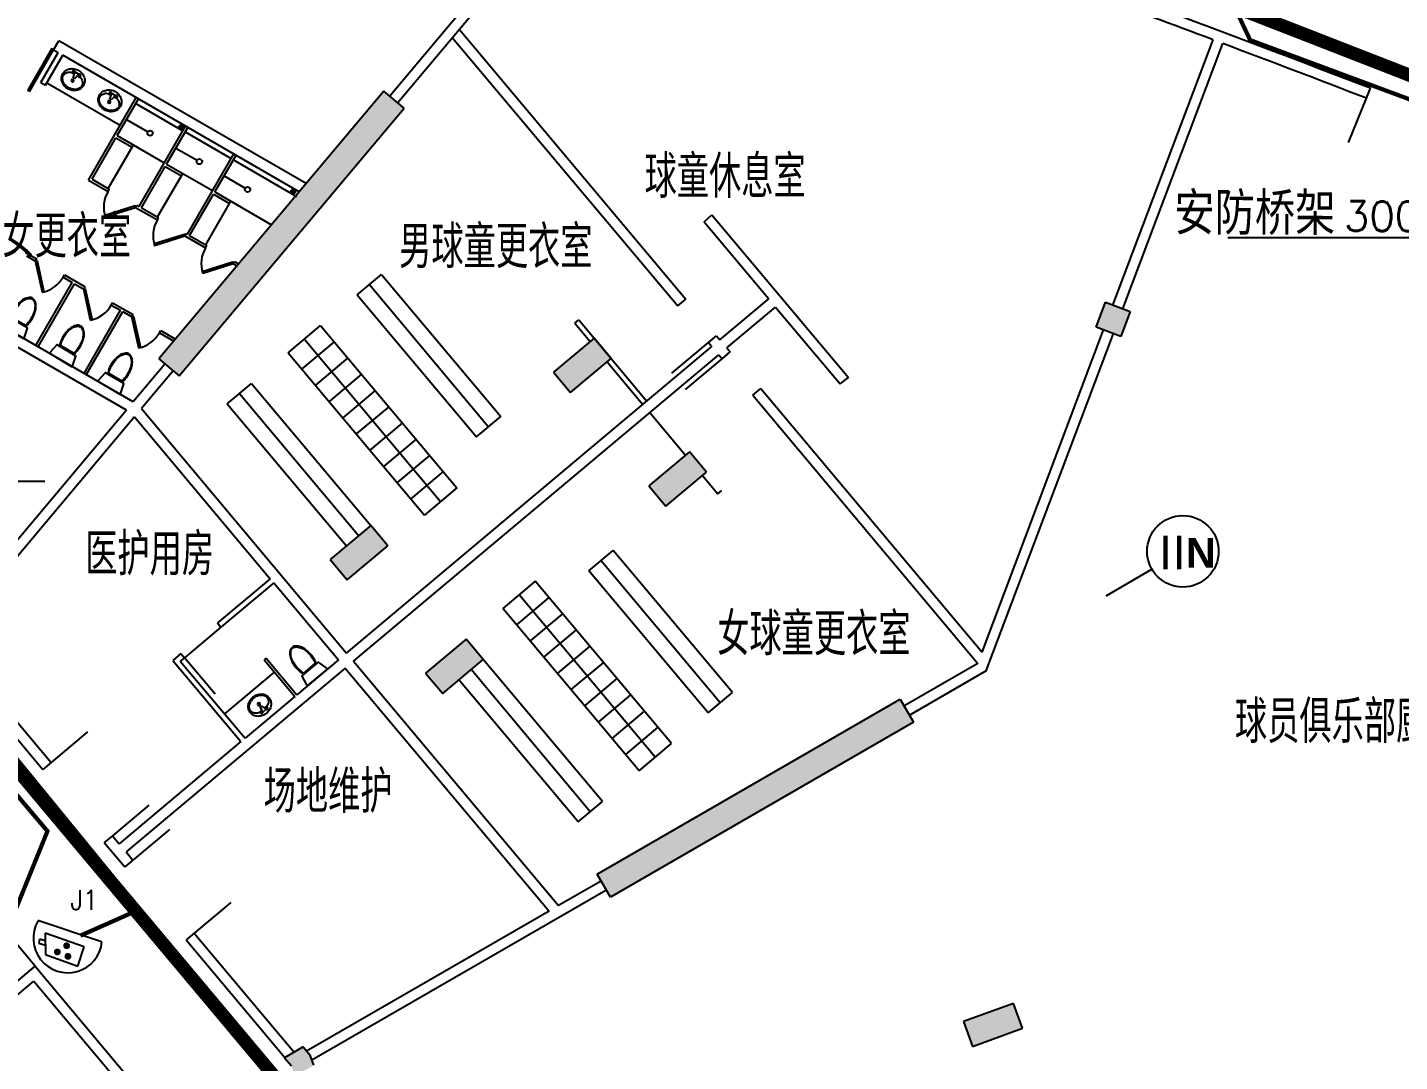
# Model space of a CAD drawing. Extents: x 23317406 to 24383751, y 42324270 to 43451021.
# Drawn here: x 24018326 to 24044219, y 43342326 to 43361843 of the extents above; entities that cross this region are included whole.
import ezdxf

# ---------------------------------------------------------------- set-up
doc = ezdxf.new("R2010")
doc.units = 0
doc.header["$MEASUREMENT"] = 0
doc.layers.get('0').update_dxf_attribs({"linetype": 'CONTINUOUS'})
for name, color, linetype in [('WZ', 7, 'CONTINUOUS'), ('墙', 7, 'CONTINUOUS'), ('柱填充', 8, 'CONTINUOUS'), ('柱形', 7, 'CONTINUOUS'), ('楼梯', 5, 'CONTINUOUS'), ('汉字', 7, 'CONTINUOUS'), ('监控管线', 11, 'CONTINUOUS'), ('监控设备', 1, 'CONTINUOUS'), ('辅助件', 9, 'CONTINUOUS'), ('门禁管线', 6, 'CONTINUOUS'), ('门窗', 7, 'CONTINUOUS')]:
    doc.layers.add(name, color=color, linetype=linetype)
doc.styles.add('ATT', font='txt')
doc.styles.add('HZTXT', font='txt', dxfattribs={"width": 0.9, "bigfont": 'HZTXT'})
doc.styles.add('KSHZ', font='ROMANS.shx', dxfattribs={"height": 800, "bigfont": 'dfhz.shx'})
doc.styles.add('T-SG-01$0$Arial', font='ARIALBD.TTF')

# ---------------------------------------------------------------- blocks, each defined once
blk = doc.blocks.new('M100')
at = {"layer": '门窗'}
blk.add_line((0, 1000), (0, 0), dxfattribs=at)
blk = doc.blocks.new('A$C3B131FE0')
at = {"layer": '门窗', "xscale": 0.8999999999999999, "yscale": 0.8999999999999999, "zscale": 0.8999999999999999, "rotation": 154.1173299468511}
blk.add_blockref('M100', (898, 810), dxfattribs=at)
blk = doc.blocks.new('A$C6A006214')
at = {"layer": '门窗', "yscale": 0.9, "zscale": 0.9}
for p, xscale, rotation in [((0, 1379), 0.9, 310.0000000000127), ((1157, 0), -0.9, 310.0000000000163)]:
    blk.add_blockref('M100', p, dxfattribs=dict(at, xscale=xscale, rotation=rotation))
blk = doc.blocks.new('WC-3')
for points in [[(382, 218, 0.033558), (397, 269, 0.056391), (412, 405, 0.056391), (397, 541, 0.070142), (358, 644, 0.106098), (290, 721, 0.162033), (225, 743, 0.162033), (161, 721, 0.106098), (93, 644, 0.070142), (54, 541, 0.056391), (38, 405, 0.056391), (54, 269, 0.033558), (69, 218)], [(55, 405, -0.056391), (70, 537, -0.070142), (108, 636, -0.106098), (170, 708, -0.162033), (225, 726, -0.162033), (280, 708, -0.106098), (343, 636, -0.070142), (381, 537, -0.056391), (396, 405, -0.056391), (381, 273, -0.027675), (369, 232), (81, 232, -0.027675), (70, 273, -0.056391)], [(-20, 24, 0.477064), (0, 0), (463, 0, 0.477064), (473, 12), (431, 207, 0.354037), (426, 211), (24, 211, 0.354037), (19, 207)]]:
    blk.add_lwpolyline(points, format="xyb", close=True)
blk = doc.blocks.new('A$C7FE16A13')
at = {"layer": '门窗'}
blk.add_lwpolyline([(517, 587), (532, 561), (15, 257), (0, 283)], close=True, dxfattribs=at)
blk.add_arc((517, 587), 600, 210.4472, 257.9761, dxfattribs=at)
blk = doc.blocks.new('A$C4D630D1B')
at = {"layer": '柱填充', "xscale": -1, "rotation": 325.0332498741019}
blk.add_blockref('A$C7FE16A13', (321, -219), dxfattribs=at)
blk = doc.blocks.new('15PLAV04')
at = {"color": 0, "linetype": 'ByBlock'}
for p, q in [((2.5, -1.5), (2.5, 1.5)), ((7, 0.5), (3, 1.5)), ((4, 1.25), (4, 3.635323)), ((7, -0.5), (7, 0.5)), ((3, -1.5), (7, -0.5)), ((4, -3.628449), (4, -1.25))]:
    blk.add_line(p, q, dxfattribs=at)
blk.add_lwpolyline([(8, 9, 0.109452), (4.986152, 8.332258, 0.102376), (2.343146, 6.363961, 0.093737), (0.622313, 3.491319, 0.088426), (0, 0, 0.088426), (0.622313, -3.491319, 0.093737), (2.343146, -6.363961, 0.102376), (4.986152, -8.332258, 0.109452), (8, -9, 0.109452), (11.013848, -8.332258, 0.102376), (13.656854, -6.363961, 0.093737), (15.377687, -3.491319, 0.088426), (16, 0, 0.088426), (15.377687, 3.491319, 0.093737), (13.656854, 6.363961, 0.102376), (11.013848, 8.332258, 0.109452)], format="xyb", close=True, dxfattribs=at)
for centre in [(3, 2.5), (9, 0), (3, -2.5)]:
    blk.add_circle(centre, 1, dxfattribs=at)
for centre, radius, start, end in [((7, 3.635323), 3, 146.09549, 180), ((11.358035, 0.706347), 8.250845, 143.130102, 146.09549), ((9.915843, 1.787992), 6.448105, 118.911201, 143.130102), ((9, 3.446272), 4.553728, 90, 118.911201), ((9, 3.446272), 4.553728, 61.088799, 90), ((8.084157, 1.787992), 6.448105, 36.869898, 61.088799), ((6.641965, 0.706347), 8.250845, 17.257939, 36.869898), ((4.368267, 0), 10.631733, 0, 17.257939), ((4.368267, 0), 10.631733, 342.742061, 0), ((7, -3.628449), 3, 180, 212.259808), ((9.915843, -1.787992), 6.448105, 212.259808, 241.088799), ((9, -3.446272), 4.553728, 241.088799, 270), ((9, -3.446272), 4.553728, 270, 298.911201), ((8.084157, -1.787992), 6.448105, 298.911201, 323.130102), ((6.641965, -0.706347), 8.250845, 323.130102, 342.742061)]:
    blk.add_arc(centre, radius, start, end, dxfattribs=at)
at = {"color": 0, "linetype": 'ByBlock', "style": 'ATT'}
for tag, p, flags in [('ITEM', (0, -17.5), 3), ('ROOM_NUMBER', (0, -26.5), 1)]:
    blk.add_attdef(tag, p, '', height=6, dxfattribs=dict(at, flags=flags))
blk = doc.blocks.new('A$C23EB7B9D')
at = {"layer": '门窗'}
blk.add_lwpolyline([(600, 181), (591, 209), (19, 29), (28, 0)], close=True, dxfattribs=at)
blk.add_arc((600, 181), 600, 150, 197.529, dxfattribs=at)
blk = doc.blocks.new('A$C642952EC')
at = {"layer": 'WZ'}
for p, q in [((1282, 582), (78, 983)), ((111, 632), (96, 555)), ((96, 555), (227, 520)), ((223, 601), (111, 632)), ((219, 743), (228, 340)), ((952, 486), (219, 743)), ((228, 340), (834, 122)), ((834, 122), (957, 487))]:
    blk.add_line(p, q, dxfattribs=at)
at = {"layer": 'WZ', "const_width": 63.8}
for points in [[(655, 500, 1), (592, 512, 1)], [(480, 384, 1), (417, 395, 1)], [(680, 300, 1), (616, 311, 1)]]:
    blk.add_lwpolyline(points, format="xyb", close=True, dxfattribs=at)
at = {"layer": 'WZ'}
blk.add_arc((644, 646), 650, 149.9091, 354.3172, dxfattribs=at)

msp = doc.modelspace()

# ---------------------------------------------------------------- hatches: boundary and pattern name
at = {"layer": '柱填充'}
for points in [[(24025048.93452, 43360643.40061), (24020806.36083, 43355587.29817), (24021189.38305, 43355265.90436), (24025431.95674, 43360322.0068)], [(24028253.45391, 43355336.21632), (24028574.84772, 43354953.1941), (24029340.89216, 43355595.98171), (24029019.49836, 43355979.00393)], [(24031140.69747, 43353451.05727), (24030819.30367, 43353834.07949), (24030053.25922, 43353191.29188), (24030374.65303, 43352808.26966)], [(24025127.64657, 43352060.65124), (24024806.25276, 43352443.67346), (24024040.20832, 43351800.88585), (24024361.60212, 43351417.86363)], [(24026927.45303, 43349915.72542), (24026606.05923, 43350298.74764), (24025840.01478, 43349655.96003), (24026161.40859, 43349272.93781)], [(24035044.74982, 43348730.85181), (24029328.74574, 43345430.71532), (24029078.74574, 43345863.72803), (24034794.74982, 43349163.86451)], [(24035990.84924, 43343080.73227), (24036161.85931, 43342610.88596), (24037101.55194, 43342952.9061), (24036930.54186, 43343422.75241)]]:
    msp.add_hatch(color=256, dxfattribs=at).paths.add_polyline_path(points)
h = msp.add_hatch(dxfattribs=at)
h.set_pattern_fill('ANSI37', color=256, scale=4, style=0)
h.set_pattern_definition([(75, (24033905.91, 43191371.505), (12.267258, -3.2870019), []), (345, (24033905.91, 43191371.505), (-3.2870019, -12.267258), [])])
h.paths.add_polyline_path([(24021187.9063, 43359964.1215, 1), (24021267.9063, 43359964.1215, 1)])
h = msp.add_hatch(dxfattribs=at)
h.set_pattern_fill('ANSI37', color=256, scale=4, style=0)
h.set_pattern_definition([(75, (24036019.741, 43190155.393), (12.267258, -3.2870019), []), (345, (24036019.741, 43190155.393), (-3.2870019, -12.267258), [])])
h.paths.add_polyline_path([(24023301.73747, 43358748.00995, 1), (24023381.73747, 43358748.00995, 1)])

# ---------------------------------------------------------------- linework, layer by layer
msp.add_line((24038679.41176, 43351118), (24039545.43716, 43351618))
at = {"color": 2}
msp.add_circle((24040130.00431, 43351955.5), 675, dxfattribs=at)
at = {"layer": '墙', "ltscale": 5000}
for p, q in [((24029485.04846, 43365696.79676), (24025163.84118, 43360546.98246)), ((24029686.56991, 43365625.81591), (24025317.05007, 43360418.42494)), ((24038810.4428, 43356603.68281), (24040699.10638, 43361609.27742)), ((24038997.5661, 43356533.07922), (24040886.22968, 43361538.67383)), ((24020322.50013, 43354777.29687), (24009717.49987, 43360900.09663)), ((24020191.9594, 43354621.72449), (24015006.60254, 43357615.49167)), ((24036339.71252, 43350055.4154), (24038633.93379, 43356135.87449)), ((24036418.26196, 43349697.0545), (24038821.0571, 43356065.2709)), ((24020921.26749, 43355490.88003), (24020322.50013, 43354777.29687)), ((24021074.47638, 43355362.32251), (24020475.70902, 43354648.73935)), ((24020191.9594, 43354621.72449), (24016797.90056, 43350576.84267)), ((24020475.70902, 43354648.73935), (24024347.09008, 43350035.00707)), ((24020345.16829, 43354493.16697), (24016951.10947, 43350448.28517)), ((24020345.16829, 43354493.16697), (24022908.30597, 43351438.53843)), ((24022908.30597, 43351438.53843), (24021912.4482, 43350602.91454)), ((24022972.58473, 43351361.93399), (24021976.72696, 43350526.31009)), ((24022972.58473, 43351361.93399), (24024193.88119, 43349906.44954)), ((24016624.75752, 43350214.92645), (24018618.45709, 43347838.92782)), ((24016885.83902, 43350214.92639), (24018771.66598, 43347967.48534)), ((24021223.0082, 43350024.40569), (24021069.79931, 43349895.84817)), ((24021287.28696, 43349947.80124), (24021210.68251, 43349883.52248)), ((24022830.17679, 43349937.03224), (24022791.87457, 43349904.89286)), ((24022791.87457, 43349904.89286), (24023370.38342, 43349215.45286)), ((24022830.17679, 43349937.03224), (24023408.68564, 43349247.59224)), ((24024193.88119, 43349906.44954), (24023408.68564, 43349247.59224)), ((24024322.43871, 43349753.24066), (24020185.79872, 43346282.18756)), ((24024322.43871, 43349753.24066), (24028171.15161, 43345166.52323)), ((24024475.6476, 43349881.79818), (24028347.02866, 43345268.06589)), ((24036261.49584, 43349837.48564), (24034854.47945, 43349025.14435)), ((24036418.26196, 43349697.0545), (24034954.47945, 43348851.93927)), ((24023370.38342, 43349215.45286), (24022431.97897, 43348428.03804)), ((24022355.37453, 43348363.75928), (24020057.2412, 43346435.39645)), ((24018771.66598, 43347967.48534), (24018618.45709, 43347838.92782)), ((24019928.68368, 43346588.60534), (24019775.47479, 43346460.04782)), ((24019928.68368, 43346588.60534), (24020057.2412, 43346435.39645)), ((24019775.47479, 43346460.04782), (24020161.14735, 43346000.42115)), ((24020185.79872, 43346282.18756), (24020314.35624, 43346128.97867)), ((24020314.35624, 43346128.97867), (24020161.14735, 43346000.42115)), ((24029238.47538, 43345551.80279), (24023693.00476, 43342350.12383)), ((24029138.47538, 43345725.00787), (24028347.02866, 43345268.06589)), ((24028171.15161, 43345166.52323), (24023593.00474, 43342523.3289)), ((24021471.37394, 43344750.09868), (24021318.16505, 43344621.54116)), ((24021471.37394, 43344750.09868), (24023357.20099, 43342502.65752)), ((24021318.16505, 43344621.54116), (24023181.32394, 43342401.11486)), ((24016326.08747, 43342325.53127), (24018471.01191, 43344125.33657)), ((24018471.01191, 43344125.33657), (24021113.40152, 43340976.25926)), ((24016454.64501, 43342172.32239), (24018446.36054, 43343843.57016)), ((24018446.36054, 43343843.57016), (24020937.52447, 43340874.7166))]:
    msp.add_line(p, q, dxfattribs=at)
at = {"layer": '墙'}
for p, q in [((24026480.58255, 43361805.06896), (24030751.91135, 43356714.69752)), ((24018819.03811, 43361418.82377), (24018919.03811, 43361592.02885)), ((24023586.14591, 43358897.47291), (24018919.03811, 43361592.02885)), ((24026350.04182, 43361649.49657), (24030598.70246, 43356586.14)), ((24018580.64065, 43360805.90726), (24018905.64065, 43361368.82377)), ((24018667.24319, 43360755.90726), (24018992.24319, 43361318.82377)), ((24018819.03811, 43361418.82377), (24018905.64065, 43361368.82377)), ((24023455.7384, 43358741.82361), (24018992.24319, 43361318.82377)), ((24018580.64065, 43360805.90726), (24018667.24319, 43360755.90726)), ((24043596.04208, 43360507.32005), (24043667.68622, 43360694.04743)), ((24031095.47358, 43358172.12459), (24031243.06865, 43358307.3724)), ((24031243.06865, 43358307.3724), (24033819.81123, 43355236.53017)), ((24031095.47358, 43358172.12459), (24032313.95229, 43356719.99821)), ((24030598.70246, 43356586.14), (24030751.91135, 43356714.69752)), ((24031394.69896, 43355948.65307), (24032313.95229, 43356719.99821)), ((24031523.25648, 43355795.44419), (24032442.50981, 43356566.78932)), ((24032442.50981, 43356566.78932), (24033660.98852, 43355114.66293)), ((24028653.6393, 43356259.4455), (24028730.24374, 43356323.72426)), ((24028653.6393, 43356259.4455), (24028942.89372, 43355914.7255)), ((24028730.24374, 43356323.72426), (24030015.81896, 43354791.63538)), ((24031177.21131, 43355896.7), (24031330.4202, 43356025.25752)), ((24031177.21131, 43355896.7), (24031241.49007, 43355820.09555)), ((24031330.4202, 43356025.25752), (24031394.69896, 43355948.65307)), ((24024347.09008, 43350035.00707), (24031241.78582, 43355820.34372)), ((24024475.6476, 43349881.79818), (24031370.34334, 43355667.13483)), ((24031370.04759, 43355666.88666), (24031434.32635, 43355590.28222)), ((24031434.32635, 43355590.28222), (24031587.53524, 43355718.83974)), ((24031523.25648, 43355795.44419), (24031587.53524, 43355718.83974)), ((24029264.28753, 43355531.70328), (24029939.21452, 43354727.35662)), ((24033660.98852, 43355114.66293), (24033819.81123, 43355236.53017)), ((24032012.8352, 43354900.84222), (24032166.04409, 43355029.39974)), ((24032012.8352, 43354900.84222), (24036261.49584, 43349837.48564)), ((24032166.04409, 43355029.39974), (24036339.71252, 43350055.4154)), ((24030067.77204, 43354574.14773), (24030742.69903, 43353769.80106)), ((24031064.09283, 43353386.77884), (24031353.34726, 43353042.05884)), ((24031353.34726, 43353042.05884), (24031429.9517, 43353106.3376))]:
    msp.add_line(p, q, dxfattribs=at)
at = {"layer": '墙', "ltscale": 300}
for p, q in [((24021912.4482, 43350602.91454), (24021976.72696, 43350526.31009)), ((24021069.79931, 43349895.84817), (24022355.37453, 43348363.75928)), ((24021223.0082, 43350024.40569), (24021287.28696, 43349947.80124)), ((24021210.68251, 43349883.52248), (24022431.97897, 43348428.03804))]:
    msp.add_line(p, q, dxfattribs=at)
at = {"layer": '墙', "ltscale": 5000}
for start, end in [(67.1172342395, 67.1172342395), (66.2587266313, 66.2587266313), (64.4772342395, 64.4772342395), (64.9387266313, 64.9387266313)]:
    msp.add_arc((23850578.58196, 42857442.58139), 533172.67138, start, end, dxfattribs=at)
at = {"layer": '墙'}
for centre, radius, start, end in [((23850634.74669, 42857737.27781), 530172.67138, 79.4743453394, 79.4743453394), ((23850639.30178, 42857736.37231), 530172.67138, 78.1227654233, 78.1227654233), ((23850644.55659, 42857735.23786), 530172.67138, 77.5606287088, 77.5606287088), ((23850649.0789, 42857734.18074), 530172.67138, 76.2090487927, 76.2090487927), ((23850578.58196, 42857442.58139), 541422.67138, 67.616116082, 69.5496072581), ((23850578.58196, 42857442.58139), 541622.67138, 68.0185589771, 69.3174018938), ((23850578.58196, 42857442.58139), 539022.67138, 69.0090338229, 69.8595593432), ((23850578.58196, 42857442.58139), 538822.67138, 69.3386139486, 69.8595593432), ((23850578.58196, 42857442.58139), 538822.67138, 69.0090338229, 69.3173469222)]:
    msp.add_arc(centre, radius, start, end, dxfattribs=at)
at = {"layer": '柱填充'}
for points in [[(24038670.10031, 43356656.63551), (24038493.59131, 43356188.82719), (24039137.90858, 43356480.12652), (24038961.39958, 43356012.3182)], [(24023658.27515, 43342445.54266), (24023527.73442, 43342601.11504), (24023306.52105, 43342242.45733), (24023175.98033, 43342398.02972)], [(24023727.73442, 43342254.70488), (24023658.27515, 43342445.54266), (24023375.98033, 43342051.61956), (24023306.52105, 43342242.45733)]]:
    msp.add_solid(points, dxfattribs=at)
at = {"layer": '柱形'}
for p, q in [((24025048.93452, 43360643.40061), (24020806.36083, 43355587.29817)), ((24025431.95674, 43360322.0068), (24025048.93452, 43360643.40061)), ((24021189.38305, 43355265.90436), (24025431.95674, 43360322.0068)), ((24038493.59131, 43356188.82719), (24038670.10031, 43356656.63551)), ((24038670.10031, 43356656.63551), (24039137.90858, 43356480.12652)), ((24039137.90858, 43356480.12652), (24038961.39958, 43356012.3182)), ((24038961.39958, 43356012.3182), (24038493.59131, 43356188.82719)), ((24029019.49836, 43355979.00393), (24028253.45391, 43355336.21632)), ((24029340.89216, 43355595.98171), (24029019.49836, 43355979.00393)), ((24020806.36083, 43355587.29817), (24021189.38305, 43355265.90436)), ((24028574.84772, 43354953.1941), (24029340.89216, 43355595.98171)), ((24028253.45391, 43355336.21632), (24028574.84772, 43354953.1941)), ((24030819.30367, 43353834.07949), (24030053.25922, 43353191.29188)), ((24031140.69747, 43353451.05727), (24030819.30367, 43353834.07949)), ((24030374.65303, 43352808.26966), (24031140.69747, 43353451.05727)), ((24030053.25922, 43353191.29188), (24030374.65303, 43352808.26966)), ((24024806.25276, 43352443.67346), (24024040.20832, 43351800.88585)), ((24025127.64657, 43352060.65124), (24024806.25276, 43352443.67346)), ((24024361.60212, 43351417.86363), (24025127.64657, 43352060.65124)), ((24024040.20832, 43351800.88585), (24024361.60212, 43351417.86363)), ((24026606.05923, 43350298.74764), (24025840.01478, 43349655.96003)), ((24026927.45303, 43349915.72542), (24026606.05923, 43350298.74764)), ((24026161.40859, 43349272.93781), (24026927.45303, 43349915.72542)), ((24025840.01478, 43349655.96003), (24026161.40859, 43349272.93781)), ((24029078.74574, 43345863.72803), (24034794.74982, 43349163.86451)), ((24034794.74982, 43349163.86451), (24035044.74982, 43348730.85181)), ((24035044.74982, 43348730.85181), (24029328.74574, 43345430.71532)), ((24029328.74574, 43345430.71532), (24029078.74574, 43345863.72803)), ((24036930.54186, 43343422.75241), (24035990.84924, 43343080.73227)), ((24037101.55194, 43342952.9061), (24036930.54186, 43343422.75241)), ((24035990.84924, 43343080.73227), (24036161.85931, 43342610.88596)), ((24036161.85931, 43342610.88596), (24037101.55194, 43342952.9061)), ((24023175.98033, 43342398.02972), (24023306.52105, 43342242.45733)), ((24023527.73442, 43342601.11504), (24023658.27515, 43342445.54266)), ((24023727.73442, 43342254.70488), (24023658.27515, 43342445.54266))]:
    msp.add_line(p, q, dxfattribs=at)
at = {"layer": '柱形', "ltscale": 1000}
msp.add_line((24023527.73442, 43342601.11504), (24023175.98033, 43342398.02972), dxfattribs=at)
at = {"layer": '楼梯'}
msp.add_line((24018471.01191, 43344125.33657), (24017635.38802, 43345121.19435), dxfattribs=at)
at = {"layer": '监控管线'}
for p, q in [((24040977.09883, 43357880.40646), (24046665.30602, 43357880.40646)), ((24018653.56456, 43353272.87333), (24013150.33773, 43353272.87333))]:
    msp.add_line(p, q, dxfattribs=at)
at = {"layer": '监控管线', "color": 2, "const_width": 250}
for points in [[(24019090.7904, 43307999.23379), (24022836.3983, 43312515.53166), (24026356.08152, 43322180.89905), (24026292.42422, 43332453.62215), (24023148.31794, 43341851.26224), (24016360.3546, 43349947.57592), (24007486.68719, 43355242.00889), (24002685.44275, 43355931.86111), (24005962.50221, 43374375.84004), (23992616.48831, 43378217.9585), (23976840.75464, 43382171.97166), (23965043.10162, 43384891.0045)], [(24005962.50221, 43374375.84004), (24015968.38047, 43371083.25573), (24036574.23217, 43363994.77166), (24059466.1809, 43355072.36259), (24079699.51177, 43346886.28986)]]:
    msp.add_lwpolyline(points, dxfattribs=at)
at = {"layer": '监控管线', "color": 1, "const_width": 80}
msp.add_lwpolyline([(24019325.94962, 43344702.10573), (24020299.72615, 43345134.2788)], dxfattribs=at)
at = {"layer": '监控设备', "color": 1}
msp.add_line((24016783.40995, 43349710.78908), (24022975.33872, 43342128.70343), dxfattribs=at)
at = {"layer": '辅助件'}
for p, q in [((24018692.24319, 43360799.20853), (24020077.88383, 43359999.20853)), ((24019477.88383, 43358959.97805), (24020377.88383, 43360518.82377)), ((24020021.1851, 43359801.00345), (24020421.1851, 43360493.82377)), ((24020371.1851, 43360407.22123), (24021258.86114, 43359894.72123)), ((24020196.1851, 43360104.11234), (24020596.72185, 43359872.86234)), ((24019546.1851, 43358978.27932), (24019996.1851, 43359757.70218)), ((24019996.1851, 43359757.70218), (24020299.29399, 43359582.70218)), ((24020021.1851, 43359801.00345), (24020908.86114, 43359288.50345)), ((24020433.86114, 43358465.77932), (24021308.86114, 43359981.32377)), ((24020952.16241, 43359263.50345), (24021352.16241, 43359956.32377)), ((24021302.16241, 43359869.72123), (24022168.18782, 43359369.72123)), ((24019849.29399, 43358803.27932), (24020324.29399, 43359626.00345)), ((24021127.16241, 43359566.61234), (24021527.69916, 43359335.36234)), ((24020477.16241, 43358440.77932), (24020927.16241, 43359220.20218)), ((24020927.16241, 43359220.20218), (24021230.2713, 43359045.20218)), ((24020952.16241, 43359263.50345), (24021818.18782, 43358763.50345)), ((24021343.18782, 43357940.77932), (24022218.18782, 43359456.32377)), ((24021861.48909, 43358738.50345), (24022261.48909, 43359431.32377)), ((24022211.48909, 43359344.72123), (24023405.7384, 43358655.22107)), ((24019477.88383, 43358959.97805), (24019845.94463, 43358747.47805)), ((24019546.1851, 43358978.27932), (24019870.94463, 43358790.77932)), ((24020780.2713, 43358265.77932), (24021255.2713, 43359088.50345)), ((24022036.48909, 43359041.61234), (24022437.02584, 43358810.36234)), ((24019845.94463, 43358747.47805), (24019870.94463, 43358790.77932)), ((24021386.48909, 43357915.77932), (24021836.48909, 43358695.20218)), ((24021836.48909, 43358695.20218), (24022139.59798, 43358520.20218)), ((24021861.48909, 43358738.50345), (24022931.94765, 43358120.47391)), ((24020365.55987, 43358447.47805), (24020390.55987, 43358490.77932)), ((24020365.55987, 43358447.47805), (24020776.92194, 43358209.97805)), ((24020390.55987, 43358490.77932), (24020433.86114, 43358465.77932)), ((24020477.16241, 43358440.77932), (24020801.92194, 43358253.27932)), ((24021689.59798, 43357740.77932), (24022164.59798, 43358563.50345)), ((24020776.92194, 43358209.97805), (24020801.92194, 43358253.27932)), ((24021296.53718, 43357909.97805), (24021321.53718, 43357953.27932)), ((24021321.53718, 43357953.27932), (24021343.18782, 43357940.77932)), ((24021386.48909, 43357915.77932), (24021711.24861, 43357728.27932)), ((24021296.53718, 43357909.97805), (24021686.24861, 43357684.97805)), ((24021686.24861, 43357684.97805), (24021711.24861, 43357728.27932)), ((24018287.27494, 43357597.78295), (24018503.78129, 43357472.78295)), ((24018305.57621, 43357529.48168), (24018478.78129, 43357429.48168)), ((24018478.78129, 43357429.48168), (24018503.78129, 43357472.78295)), ((24022205.86385, 43357384.97805), (24022230.86385, 43357428.27932)), ((24022230.86385, 43357428.27932), (24022311.87919, 43357381.50509)), ((24018998.39653, 43357129.48168), (24019023.39653, 43357172.78295)), ((24019023.39653, 43357172.78295), (24019413.10797, 43356947.78295)), ((24022205.86385, 43357384.97805), (24022279.24401, 43357342.61199)), ((24018484.10162, 43355838.69675), (24019171.60162, 43357029.48168)), ((24018527.40289, 43355813.69675), (24019214.90289, 43357004.48168)), ((24018998.39653, 43357129.48168), (24019171.60162, 43357029.48168)), ((24019214.90289, 43357004.48168), (24019388.10797, 43356904.48168)), ((24019388.10797, 43356904.48168), (24019413.10797, 43356947.78295)), ((24019907.72321, 43356604.48168), (24019932.72321, 43356647.78295)), ((24019932.72321, 43356647.78295), (24020322.43464, 43356422.78295)), ((24019393.42829, 43355313.69675), (24020080.92829, 43356504.48168)), ((24019436.72956, 43355288.69675), (24020124.22956, 43356479.48168)), ((24019907.72321, 43356604.48168), (24020080.92829, 43356504.48168)), ((24020124.22956, 43356479.48168), (24020297.43464, 43356379.48168)), ((24020297.43464, 43356379.48168), (24020322.43464, 43356422.78295)), ((24020817.04988, 43356079.48168), (24020842.04988, 43356122.78295)), ((24020842.04988, 43356122.78295), (24021120.69504, 43355961.9071)), ((24020817.04988, 43356079.48168), (24021088.05986, 43355923.014))]:
    msp.add_line(p, q, dxfattribs=at)
at = {"layer": '辅助件', "ltscale": 1000}
for p, q in [((24024548.21265, 43356796.07575), (24025007.83931, 43357181.74831)), ((24025007.83931, 43357181.74831), (24027257.59595, 43354500.59276)), ((24024778.02474, 43356988.9135), (24027027.78145, 43354307.75786)), ((24024548.21149, 43356796.07713), (24026797.96928, 43354114.9202)), ((24023245.93709, 43355703.33681), (24023858.77265, 43356217.5669)), ((24023858.77265, 43356217.5669), (24026429.92309, 43353153.38913)), ((24024115.8888, 43355911.15005), (24023503.05304, 43355396.92021)), ((24023552.35477, 43355960.45198), (24026123.50521, 43352896.27421)), ((24023245.93709, 43355703.33681), (24025817.08733, 43352639.15928)), ((24024373.00372, 43355604.73217), (24023760.16796, 43355090.50233)), ((24022096.87043, 43354739.1554), (24022556.49709, 43355124.82796)), ((24022556.49709, 43355124.82796), (24024806.25373, 43352443.67241)), ((24024630.11864, 43355298.31429), (24024017.28288, 43354784.08445)), ((24022326.68252, 43354931.99315), (24024576.43924, 43352250.83751)), ((24024887.23356, 43354991.89641), (24024274.3978, 43354477.66657)), ((24022096.87043, 43354739.1554), (24024346.62706, 43352057.99985)), ((24025144.34848, 43354685.47853), (24024531.51272, 43354171.24869)), ((24025401.4634, 43354379.06065), (24024788.62764, 43353864.83081)), ((24026797.96928, 43354114.9202), (24027257.59595, 43354500.59276)), ((24025658.57832, 43354072.64277), (24025045.74256, 43353558.41292)), ((24025915.69324, 43353766.22489), (24025302.85748, 43353251.99504)), ((24026172.80817, 43353459.80701), (24025559.97241, 43352945.57716)), ((24026429.92309, 43353153.38913), (24025817.08733, 43352639.15928)), ((24028919.16839, 43351586.97353), (24029378.79506, 43351972.6461)), ((24031628.55169, 43349291.49055), (24029378.79506, 43351972.6461)), ((24031398.7396, 43349098.65279), (24029148.98289, 43351779.80843)), ((24031168.92619, 43348905.8166), (24028919.16839, 43351586.97353)), ((24027908.33459, 43351391.48691), (24027295.49924, 43350877.25657)), ((24030479.48503, 43348327.30913), (24027908.33459, 43351391.48691)), ((24028165.44976, 43351085.06923), (24027552.61441, 43350570.8389)), ((24030173.06735, 43348070.19397), (24027601.91691, 43351134.37174)), ((24029866.64947, 43347813.07905), (24027295.49924, 43350877.25657)), ((24028422.56492, 43350778.65156), (24027809.72957, 43350264.42123)), ((24028679.68009, 43350472.23388), (24028066.84474, 43349958.00355)), ((24028936.79526, 43350165.81621), (24028323.95991, 43349651.58588)), ((24029177.20947, 43347234.5702), (24026927.45284, 43349915.72575)), ((24028947.39738, 43347041.73244), (24026697.64067, 43349722.88808)), ((24029193.91042, 43349859.39854), (24028581.07507, 43349345.1682)), ((24028717.58281, 43346848.89763), (24026467.82617, 43349530.05318)), ((24029451.02559, 43349552.98086), (24028838.19024, 43349038.75053)), ((24029708.14076, 43349246.56319), (24029095.30541, 43348732.33285)), ((24031168.92503, 43348905.81798), (24031628.55169, 43349291.49055)), ((24029965.25592, 43348940.14551), (24029352.42057, 43348425.91518)), ((24030222.37109, 43348633.72784), (24029609.53574, 43348119.49751)), ((24029866.64947, 43347813.07905), (24030479.48503, 43348327.30913)), ((24028717.58281, 43346848.89763), (24029177.20947, 43347234.5702))]:
    msp.add_line(p, q, dxfattribs=at)
at = {"layer": '辅助件', "ltscale": 5000}
msp.add_line((24022984.71085, 43349675.07953), (24022046.30641, 43348887.66471), dxfattribs=at)
at = {"layer": '辅助件'}
for centre, radius in [((24021227.9063, 43359964.1215), 40), ((24020640.02312, 43359847.86234), 50), ((24021571.00043, 43359310.36234), 50), ((24022480.32711, 43358785.36234), 50), ((24023341.73747, 43358748.00995), 40)]:
    msp.add_circle(centre, radius, dxfattribs=at)
at = {"layer": '门禁管线', "const_width": 80}
msp.add_lwpolyline([(24039301.72175, 43364616.40071), (24040110.48341, 43364321.83967), (24041410.37065, 43361582.52458)], dxfattribs=at)
at = {"layer": '门禁管线', "color": 6, "const_width": 80}
for points in [[(24041400.37513, 43361603.58862), (24051769.24793, 43357749.75385)], [(24016190.98386, 43343588.30024), (24018104.69557, 43345197.55432), (24018703.18982, 43346674.47381), (24016235.50951, 43349591.24828), (24011249.78585, 43352608.60065), (24011360.82252, 43353162.99226)]]:
    msp.add_lwpolyline(points, dxfattribs=at)
at = {"layer": '门窗'}
msp.add_line((24021976.72696, 43350526.31009), (24021287.28696, 43349947.80124), dxfattribs=at)
for points in [[(24018819.03811, 43361418.82377), (24018780.06696, 43361441.32377), (24018330.06696, 43360661.90091), (24018369.03811, 43360639.40091)], [(24019388.10797, 43356904.48168), (24019417.40012, 43356910.96007), (24019546.9678, 43356325.1169), (24019517.67564, 43356318.63852)]]:
    msp.add_lwpolyline(points, close=True, dxfattribs=at)
msp.add_arc((24019388.10797, 43356904.48168), 600, 282.471040427, 330, dxfattribs=at)

# ---------------------------------------------------------------- block references
at = {"layer": '柱形', "yscale": 0.9, "zscale": 0.9}
for p, xscale, rotation in [((24031177.21131, 43355896.7), 0.9, 130.00000000002), ((24031434.32635, 43355590.28222), -0.9, 129.9999999999865)]:
    msp.add_blockref('M100', p, dxfattribs=dict(at, xscale=xscale, rotation=rotation))
at = {"layer": '监控设备'}
msp.add_blockref('A$C642952EC', (24018441.49141, 43344005.01629), dxfattribs=at)
at = {"layer": '辅助件', "xscale": -25, "yscale": 25, "zscale": 25}
for p, rotation in [((24019288.65335, 43361032.22123), 59.99999999993968), ((24019981.47367, 43360632.22123), 59.99999999993968), ((24022836.90243, 43348898.3499), 309.9999999996506)]:
    msp.add_blockref('15PLAV04', p, dxfattribs=dict(at, rotation=rotation))
at = {"layer": '辅助件', "xscale": -1, "rotation": 37.0571390281179}
for p in [(24019001.73977, 43357125.05488), (24020820.39312, 43356075.05488)]:
    msp.add_blockref('A$C4D630D1B', p, dxfattribs=at)
at = {"layer": '辅助件'}
for p, rotation in [((24017851.59805, 43356206.09459), 329.523730449784), ((24018760.92472, 43355681.09459), 329.523730449784), ((24019670.25139, 43355156.09459), 329.523730449784), ((24023623.96629, 43349428.23416), 40.00000000044086)]:
    msp.add_blockref('WC-3', p, dxfattribs=dict(at, rotation=rotation))
for p in [(24018771.66489, 43346588.6053), (24020314.35515, 43344750.09863)]:
    msp.add_blockref('A$C6A006214', p, dxfattribs=at)
at = {"layer": '门窗', "xscale": -1, "rotation": 312.0562310017821}
msp.add_blockref('A$C3B131FE0', (24043596.15142, 43359298.40745), dxfattribs=at)
at = {"layer": '门窗', "rotation": 359.99999999997}
for p in [(24019765.76098, 43358266.76518), (24020696.73829, 43357729.26518), (24021606.06496, 43357204.26518)]:
    msp.add_blockref('A$C23EB7B9D', p, dxfattribs=at)
at = {"layer": '门窗', "xscale": -0.9, "yscale": 0.9, "zscale": 0.9, "rotation": 220.0008486857928}
msp.add_blockref('M100', (24021287.28662, 43349947.80165), dxfattribs=at)

# ---------------------------------------------------------------- texts
at = {"color": 3, "style": 'T-SG-01$0$Arial'}
for s, height, p in [('Ⅱ', 637.5, (24039494.20922, 43351612.93088)), ('N', 562.5, (24040185.64691, 43351644.43075))]:
    msp.add_text(s, height=height, dxfattribs=at).set_placement(p)
at = {"layer": '汉字', "style": 'KSHZ', "width": 0.8}
for s, p in [('球童休息室', (24029972.04754, 43358625.78305)), ('女更衣室', (24017852.52348, 43357498.25197)), ('男球童更衣室', (24025340.35229, 43357300.96491)), ('医护用房', (24019415.39649, 43351500.61769)), ('女球童更衣室', (24031342.76887, 43349993.18269)), ('球员俱乐部厨房', (24041112.64523, 43348338.73025)), ('场地维护', (24022783.21059, 43347019.59153))]:
    msp.add_text(s, height=800, dxfattribs=at).set_placement(p)
at = {"layer": '监控管线', "attachment_point": 1}
for s, insert, char_height, rotation, style in [('安防桥架', (24039969.26544, 43358732.68541), 800, 359.853972578, 'KSHZ'), ('300x100', (24043170.18706, 43358562.33176), 560, 359.853972578, 'KSHZ'), ('{\\C2;J1}', (24019138.40371, 43345562.00185), 375, 359.938573938, 'HZTXT')]:
    msp.add_mtext(s, dxfattribs=dict(at, insert=insert, char_height=char_height, rotation=rotation, style=style))

doc.saveas('drawing.dxf')
